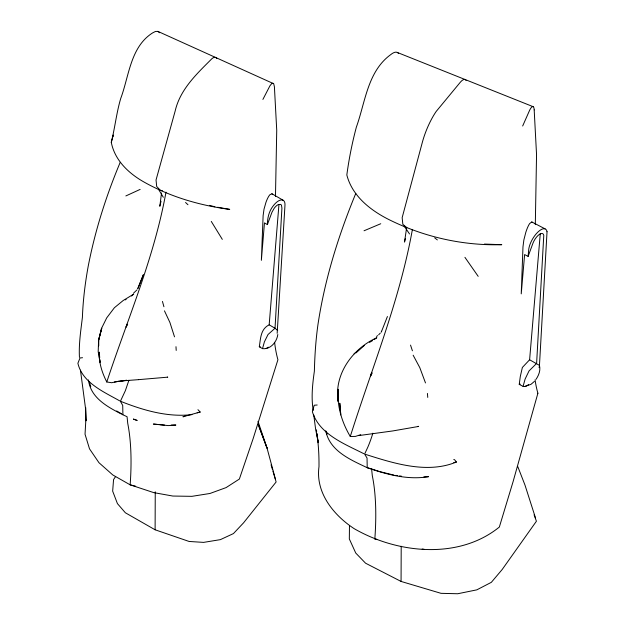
<?xml version="1.0" encoding="UTF-8"?>
<svg xmlns="http://www.w3.org/2000/svg" width="625" height="625" viewBox="0 0 625 625"><rect width="100%" height="100%" fill="white"/><g stroke="black" fill="none" stroke-linecap="round" stroke-linejoin="round"><path stroke-width="0.94" d="M98.656 345.852L98.68 340.016L101.766 328.242L98.602 340.227L98.617 345.953M272.93 471.117L276.125 481.969L243.594 522.797L233.445 533.578L220.398 539.633L203.586 542.383L189.109 541.461L155.109 529.789L155.25 491.82M534.078 514.836L536.422 521.219L502.18 569.508L491.344 582.328L476.82 589.852L457.711 593.75L441.016 593.328L401.062 581.438L401.203 546.266M349.469 525.688L349.328 538.953L355.75 553.047L365.578 563.211L401.062 581.438M535.312 224.656L536.547 154.664L534.188 109.922M275.469 196.57L276.734 130.281L274.406 86.734L273.688 83.719L157.891 31.391L155.453 31.453L152.547 32.938C130.375 47.023 129.133 75.992 120.719 98.484C116.461 112.852 114.945 127.844 111.281 142.305C114.758 160.531 129.133 173.836 144.805 182.477C170.961 197.062 200.117 205.492 229.719 209.391L217.641 207.25M80.453 370.18L85.492 408.141L85.867 420.734L85.625 407.492L85.852 419.867L85.039 434.242L89.508 448.836L98.969 462.711L112.812 474.969L130.148 484.828L153.75 492.625L172.828 496.047L191.914 496.336L209.992 493.469L226.094 487.602L239.367 479.055L253.133 438.656L277.922 359.734A235.336 58.602 -73.8 0 1 274.594 342.336M277.164 333.359L284.961 205.43A15.297 6.641 -57.1 0 0 283.07 200.211L271.938 193.758L269.812 194.805A12.898 3.211 -73.8 0 0 265.984 202.258L264.008 209.203L263.125 215.602L261.359 260.32L264.461 222.906L267.391 224.602L271.961 212.242L274.172 208.312A7.695 3.344 -57.1 0 1 278.383 204.539L280.703 204.422L281.461 205.141L281.922 208.117L275.031 328.234L268.031 334.516L264.398 341.859L262.516 348.641C270.508 349.672 276.906 341.883 277.805 334.477M267.391 224.602C267.43 218.102 268.898 211.516 272.914 206.273A11.969 5.195 -57.1 0 1 279.469 200.406L281.438 199.898L283.07 200.211M262.516 348.641L259.305 346.781C260.656 338.531 260.461 329.094 269.172 324.836L278.945 204.625M545.07 228.852L531.789 221.945L529.656 223.563A16.312 3.562 -76.1 0 0 525.828 232.273L523.852 239.992L522.977 246.883L521.234 293.875L524.617 254.57L528.117 256.391L528.68 249.852A15.047 6.156 -59.8 0 1 537.617 232.336A15.047 6.156 -59.8 0 1 547.023 231.695M528.117 256.391L533.062 242.906A9.688 3.961 -59.8 0 1 539.266 234.484A9.688 3.961 -59.8 0 1 543.781 235.367L536.609 363.414L529.039 370.93L525.109 379.07L523.07 386.375L519.234 384.383L520.289 376.555L522.367 367.461L529.609 359.773L540.281 233.555M161.523 192.953L159.82 206.281L160.344 204.078M406.547 228.219L404.531 242.078L405.32 238.602M412.406 229.422C399.656 300.719 371.914 367.781 350.281 436.5L355.438 436.406L360.75 434.672M165.977 192.141C154.203 257.773 127.531 319.047 106.781 381.977L111.68 382.734L119.328 381.055M160.523 203.344L161.039 201.234M112.906 136.508L113.281 135.039L111.281 142.305M537.898 393.211L513.117 481.555L499.344 527.047C458.656 560.023 397.188 553.523 354.156 528.656C333.578 515.156 315.359 492.719 318.992 466.672C319.094 455.594 318.531 444.508 316.828 433.555M128.898 380.312L125.375 390.648L120.414 401.281L122.719 405.445L122.898 414.781L127.07 416.711L127.734 423.359A317.602 110.055 -65.8 0 1 130.148 484.828L135.688 486.242M371.578 372.68L370.586 376.039L372.273 372.953M127.047 324.141L126.07 327.156L127.633 324.406M381.609 331.25L381.289 332.062L387.422 316.508M138.055 288.297L143.367 274.734L137.633 288.836M355.781 193.453C338.383 235.625 324.688 279.547 317.93 324.742C315.789 340.117 314.758 355.617 314.375 371.141C312.523 384.078 311.094 397.305 313.188 410.313M120.211 162.344C106.148 195.805 95.102 230.594 88.203 266.25C85.133 283.125 83.031 300.18 82.406 317.328C80.812 330.617 78.711 343.898 79.445 357.328M522.664 126L529.727 110.039A15.758 3.438 -76.1 0 1 534.203 109.883M262.898 99.422L269.953 85.781L271.594 83.734L272.977 83.195M536.023 379.336C538.812 375.281 540.719 370.336 539.461 365.383L547.039 231.68M115.633 476.453L113.555 479.609L112.664 491.141L117.422 503.602L125.359 512.766L155.109 529.789M374.156 339.641L376.82 337.711C352.672 348.586 333.906 374.141 338.109 401.422L338.188 389.305C336.805 405.867 341.875 422.336 350.281 436.5M136.93 289.938L133.602 293.094M380.336 333.039L378.648 334.82M356.039 352.875L364.312 345.469M534.383 381.438L530.992 384.312L524.828 386.477M131.523 296.016L133.75 294.078L123.172 300.523L114.391 307.734L106.719 317.867L101.406 328.602L98.602 340.227L98.195 351.625L100.063 362.336L99.852 359.562M354.07 353.844L354.883 353.156M377.672 335.633L376.516 336.469M125.305 299.883L126.102 299.414M369.508 342.391L372.609 340.555M125.852 195.945L140.148 189.398M364.039 230.773L380.75 223.734M453.766 459.523L454.516 459.664L456.438 462.008C427.328 474.078 394.07 463.445 365.555 454.391M519.234 384.383L520.203 384.07M184.859 416.234L182.93 416.789L200.195 412.039L197.953 409.68M197.164 412.773L200.195 412.039M453.766 462.602L456.438 462.008M114.469 381.992L126.672 380.281L120.023 381.109M358.695 435.602L392.797 430.938L418.625 426.438L418.172 426.289M138.539 379.656L167.742 377.164L167.352 377.008M138.523 379.656L121.141 380.961M191.953 414.633C167.703 417.414 143.555 410.391 121.211 401.555M259.305 346.781L260.266 346.711M423.852 476.875L428.539 476.672C407.766 480.211 386.734 474.484 367.219 467.703C350.617 459.82 329.594 450.992 325.766 430.766M171.219 425.086L175.875 425.039L168.203 425.594L153.383 424.055L158.062 424.492M376.766 539.359L374.82 539.195A296.883 94.445 -68.2 0 0 372.312 475.734L371.609 468.945L367.219 467.703L367.039 458.023L364.609 454.109L367.883 447.031A42.672 13.578 -68.2 0 0 372.867 433.188M159.938 424.672L164.617 425.109M484.414 244.07L501.766 244.688C462.492 245.797 423.227 236.828 388.141 219.188C369.75 209.797 352.156 195.719 346.828 174.977C348.984 158.844 352.172 142.859 356.359 127.133C365.344 102.117 367.57 71.383 390.789 54.578A15.758 6.445 -59.8 0 1 398.398 53.391M422.148 549.07L424.094 549.305M395.766 475.359L397.656 475.625M399.539 475.898L401.43 476.172M162.398 190.727L160.516 190.453L156.695 186.5L156.039 179.992L175.18 110.969C180.109 89.57 196.312 74.289 211.25 59.359C212.477 57.828 215.531 56.016 216.766 58.492M393.883 475.086L380.023 471.688M209.391 205.367L214.852 206.758M371.609 468.945L379.117 471.406M397.273 52.445L533.133 106.68M157.891 31.391L159.578 32.75M363.797 453.688C344.672 443.977 319.141 434.219 312.383 411.742L314.219 405.234L317.188 405M529.609 359.773L539.461 365.383A15.062 6.164 -59.8 0 1 539.102 367.641M119.727 400.883C103.836 391.852 82.453 382.836 77.891 363.281L80.016 357.938L82.539 357.727M122.898 414.781C108.273 407.344 90.594 398.188 88.469 379.93M118.664 412.172L121.398 413.688M269.172 324.836L275.031 328.234L277.672 330.477M116.703 410.953L118.219 411.93M437.359 239.93L434.703 237.859M406.859 227.727L402.836 224.305L402.156 217.664L422.305 142.461A36.773 11.695 -68.2 0 1 436.156 111.484L460.258 82.312A15.672 4.984 -68.2 0 1 466.062 80.414M187.953 204.727L185.555 202.5M531.789 221.945L532.5 222.648M271.938 193.758L272.648 194.609M464.93 257.336L478.188 276.344M404.133 226.031L409.539 233.961M211.281 221.422L222.312 239.367M158.484 189.234L163.312 197.273M413.141 355.203L419.789 367.609L425.492 382.938M412.406 350.797L410.531 345.094M106.781 381.977C102.078 372.734 98.766 362.625 99.281 352.133L99.711 357.703M164.461 310.844L169.914 322.484L174.516 336.859M163.93 306.742L162.445 301.43M517.805 466.641L524.984 485.078L535.594 518.219M258.305 424.57L267.07 448.203L275.344 478.938M258.945 426.484L267.07 448.203L257.992 421.336M326.164 431.711L327 434.109M90.773 386.734L89.25 381.703M271.062 464.789L272.398 469.312M316.906 433.578L318.289 442.711L315.641 429.297L313.766 415.008M427.422 393.43L427.758 397.43M340.781 414.938L339.773 403.141L340.695 413.758M175.984 346.688L176.203 350.43M85.852 419.867L85.867 420.734M537.898 393.211A221.203 48.266 -76.1 0 1 535.07 379.812M528.516 384.641A15.062 6.164 -59.8 0 1 523.086 386.344M268.297 347.148A11.969 5.195 -57.1 0 1 266.117 348.453M137.031 420.406L133.461 419.109L137.031 420.406M316.633 431.758L316.352 429.93L316.594 431.742"/></g></svg>
